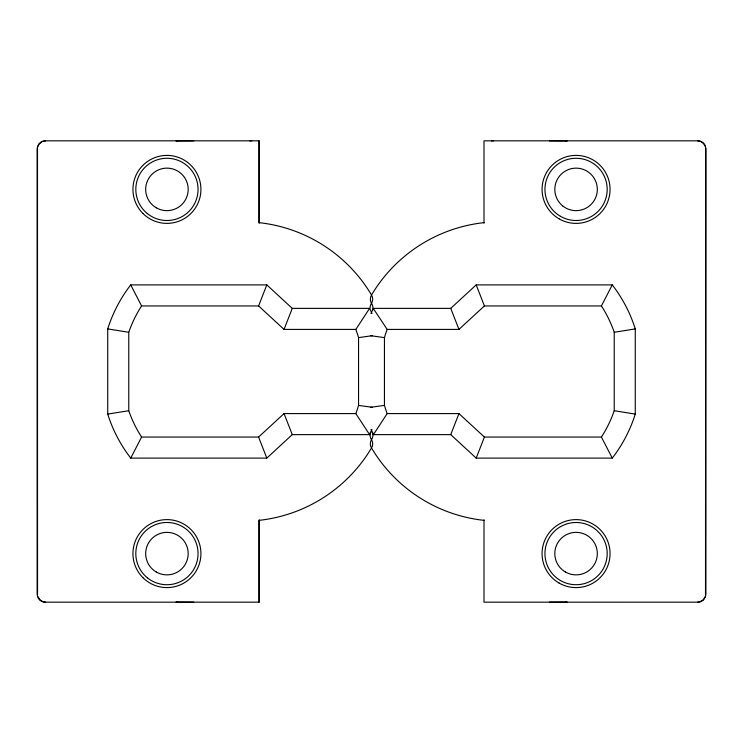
<?xml version="1.0" encoding="UTF-8"?>
<svg xmlns="http://www.w3.org/2000/svg" width="743" height="743" viewBox="0 0 743 743"><rect width="100%" height="100%" fill="white"/><g stroke="black" fill="none" stroke-linecap="round" stroke-linejoin="round"><path stroke-width="1.11" d="M37.772 146.938L39.026 144.188L41.952 141.69M705.506 595.775L705.711 148.925C705.776 144.597 701.94 140.752 697.612 140.826M370.543 432.426L369.605 434.627L292.268 434.627L266.811 458.106L130.731 458.106A141.644 141.644 0 0 1 107.726 414.092L107.726 328.908A141.644 141.644 0 0 1 130.731 284.894L266.811 284.894L292.268 308.373L369.605 308.373L370.088 307.899A8.089 8.089 0 0 1 371.379 303.525A8.089 8.089 0 0 0 371.528 295.008A149.733 149.733 0 0 1 483.999 222.64M130.731 284.894L141.588 305.94L258.592 305.94L266.811 284.894M258.592 305.94L284.04 329.409L292.268 308.373M450.732 434.627L458.96 413.591L484.408 437.06L601.412 437.06L612.269 458.106L476.189 458.106L450.732 434.627L373.395 434.627L372.912 435.101A8.089 8.089 0 0 1 371.621 439.475A8.089 8.089 0 0 0 371.472 447.992A149.733 149.733 0 0 1 259.001 520.36L259.001 602.174M476.189 458.106L484.408 437.06M705.33 596.527L703.333 599.796M370.618 432.296L369.605 434.627L370.088 435.101A8.089 8.089 0 0 0 371.379 439.475A8.089 8.089 0 0 1 371.528 447.992A149.733 149.733 0 0 0 483.999 520.36M370.98 313.472L373.395 308.373L450.732 308.373L476.189 284.894L612.269 284.894A141.644 141.644 0 0 1 635.274 328.908L635.274 414.092A141.644 141.644 0 0 1 612.269 458.106M372.02 429.528L369.605 434.627L355.823 413.591A120.598 120.598 0 0 0 358.553 405.381L358.553 337.619A120.598 120.598 0 0 0 355.823 329.409L369.605 308.373L372.02 313.472M130.731 458.106L141.588 437.06A120.598 120.598 0 0 1 128.771 410.721L128.771 332.279A120.598 120.598 0 0 1 141.588 305.94M612.269 284.894L601.412 305.94A120.598 120.598 0 0 1 614.229 332.279L614.229 410.721A120.598 120.598 0 0 1 601.412 437.06M259.001 140.826L259.001 222.64A149.733 149.733 0 0 1 371.528 295.008A8.089 8.089 0 0 0 371.621 303.525A8.089 8.089 0 0 1 372.912 307.899L387.177 329.409A120.598 120.598 0 0 0 384.447 337.619L384.447 405.381A120.598 120.598 0 0 0 387.177 413.591L373.395 434.627L372.457 432.426M141.588 437.06L258.592 437.06L284.04 413.591L355.823 413.591M387.177 329.409L458.96 329.409L484.408 305.94L601.412 305.94M702.943 600.13L700.064 601.793L697.612 602.174M42.407 141.514L45.592 140.826M128.771 410.721L107.726 414.092M614.229 332.279L635.274 328.908M358.553 337.619L372.336 335.697M384.447 405.381L370.664 407.303M193.774 140.826L176.045 140.929A8.089 8.089 0 0 1 177.28 141.226M249.75 140.845L251.766 140.826M549.43 602.174L567.15 602.071A8.089 8.089 0 0 1 565.915 601.774M284.04 329.409L355.823 329.409M387.177 413.591L458.96 413.591M549.43 140.826L567.15 140.929A8.089 8.089 0 0 0 565.915 141.226M491.439 140.826L493.454 140.845M193.774 602.174L176.045 602.071A8.089 8.089 0 0 0 177.28 601.774M45.592 602.174L43.131 601.793L40.261 600.13M370.664 335.697L384.447 337.619M372.336 407.303L358.553 405.381M107.726 328.908L128.771 332.279M635.274 414.092L614.229 410.721M39.862 599.796L37.874 596.527M370.98 429.528L373.395 434.627L372.382 432.296M476.189 284.894L484.408 305.94M450.732 308.373L458.96 329.409M284.04 413.591L292.268 434.627M258.592 437.06L266.811 458.106M37.531 594.539L37.494 148.925M483.999 223.179L483.999 140.826L697.751 140.826A8.099 8.099 0 0 1 705.85 148.925L705.85 594.075A8.099 8.099 0 0 1 697.751 602.164L483.999 602.174L483.999 519.821M259.196 223.179L259.196 140.826L45.249 140.826A8.099 8.099 0 0 0 37.15 148.925L37.15 594.075A8.099 8.099 0 0 0 45.249 602.164L259.196 602.174L259.196 519.821M372.67 309.859C372.401 310.973 373.998 306.924 372.67 309.859M156.299 207.799A21.259 21.259 0 0 0 188.183 189.391A21.259 21.259 0 0 0 156.299 170.983A21.259 21.259 0 0 0 156.299 207.799M147.346 213.575A31.122 31.122 0 0 0 197.675 194.257A31.122 31.122 0 0 0 155.779 160.339A31.122 31.122 0 0 0 147.346 213.575M142.897 213.427A33.992 33.992 0 0 0 199.765 198.186A33.992 33.992 0 0 0 158.129 156.559A33.992 33.992 0 0 0 142.897 213.427M562.692 205.913A21.259 21.259 0 0 0 597.066 192.716A21.259 21.259 0 0 0 568.451 169.553A21.259 21.259 0 0 0 562.692 205.913M560.51 216.343A31.122 31.122 0 0 0 607.189 189.391A31.122 31.122 0 0 0 560.51 162.438A31.122 31.122 0 0 0 560.51 216.343M559.07 218.832A33.992 33.992 0 0 0 610.059 189.391A33.992 33.992 0 0 0 559.07 159.949A33.992 33.992 0 0 0 559.07 218.832M565.442 572.017A21.259 21.259 0 0 0 597.326 553.609A21.259 21.259 0 0 0 565.442 535.201A21.259 21.259 0 0 0 565.442 572.017M560.51 580.562A31.122 31.122 0 0 0 607.189 553.609A31.122 31.122 0 0 0 560.51 526.657A31.122 31.122 0 0 0 560.51 580.562M559.07 583.051A33.992 33.992 0 0 0 610.059 553.609A33.992 33.992 0 0 0 559.07 524.168A33.992 33.992 0 0 0 559.07 583.051M156.299 572.017A21.259 21.259 0 0 0 188.183 553.609A21.259 21.259 0 0 0 156.299 535.201A21.259 21.259 0 0 0 156.299 572.017M147.346 577.794A31.122 31.122 0 0 0 197.675 558.476A31.122 31.122 0 0 0 155.779 524.549A31.122 31.122 0 0 0 147.346 577.794M142.897 577.645A33.992 33.992 0 0 0 199.765 562.405A33.992 33.992 0 0 0 158.129 520.769A33.992 33.992 0 0 0 142.897 577.645"/></g></svg>
